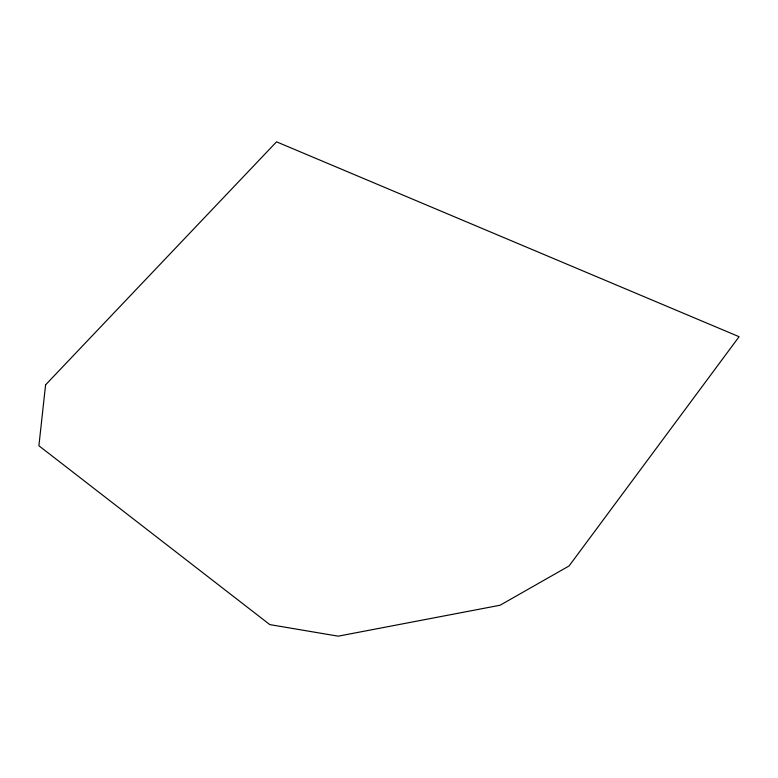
<?xml version="1.0" encoding="UTF-8"?>
<svg xmlns="http://www.w3.org/2000/svg" width="778" height="778" viewBox="0 0 778 778"><rect width="100%" height="100%" fill="white"/><g stroke="black" fill="none" stroke-linecap="round" stroke-linejoin="round"><path stroke-width="1.17" d="M45.581 384.847L38.9 445.765L269.81 624.608L338.197 636.171L500.089 605.235L569.068 565.966L739.1 336.709L276.54 141.829L45.581 384.847"/></g></svg>
